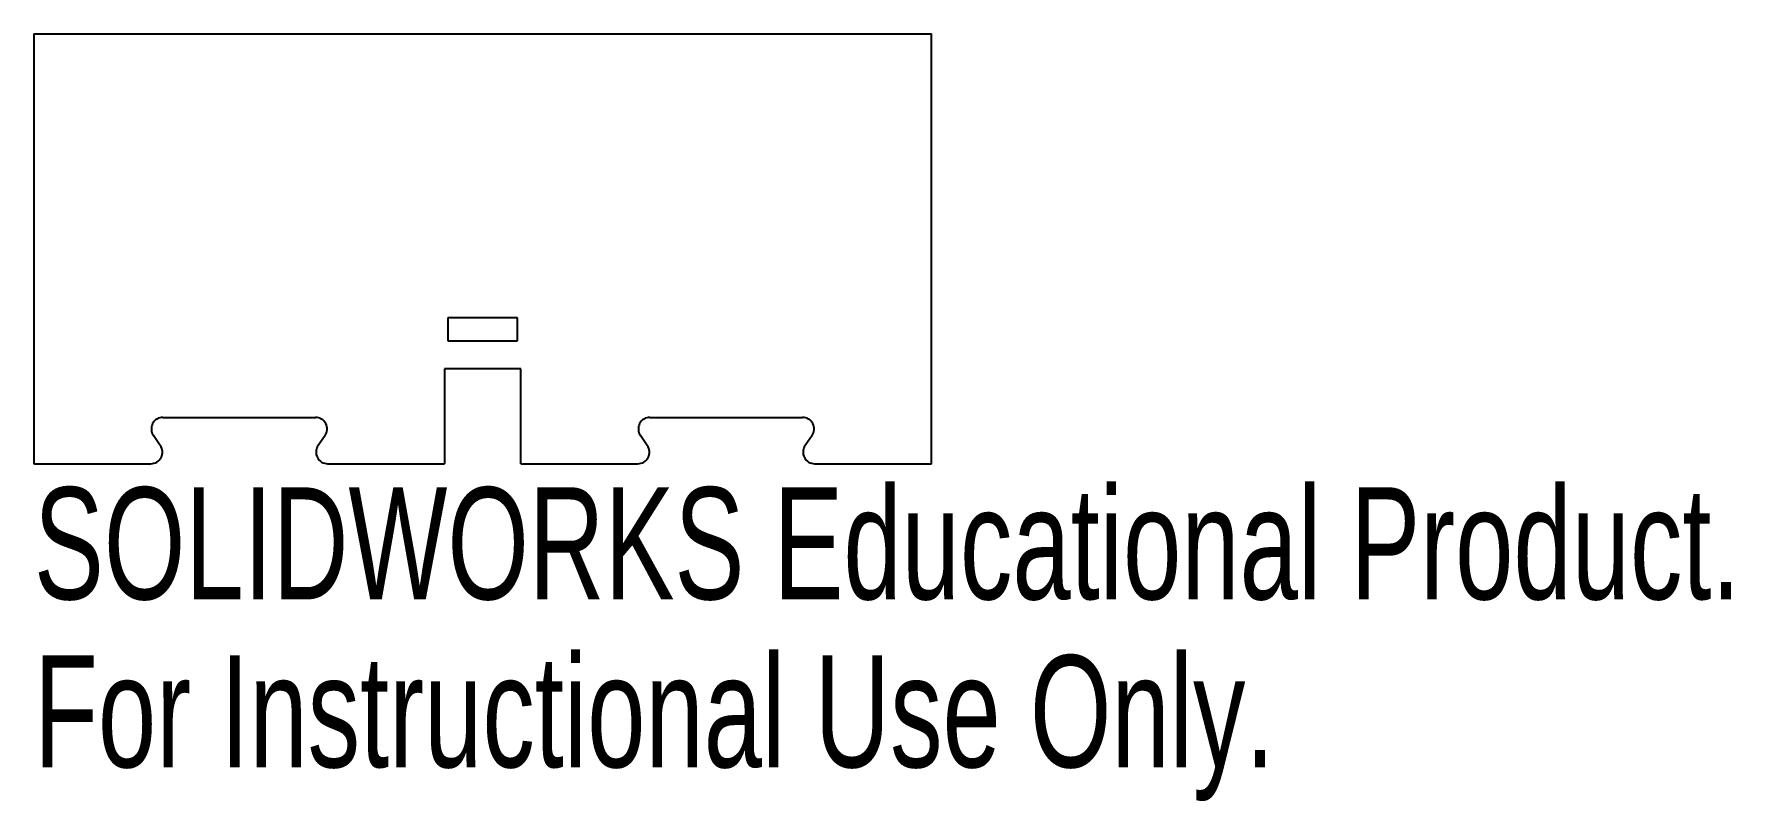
# Model space of a CAD drawing. Header units: millimetres. Extents: x 0 to 73.3, y -14.6 to 18.6.
import ezdxf

# ---------------------------------------------------------------- set-up
doc = ezdxf.new("R2010")
doc.units = ezdxf.units.MM
doc.styles.add('SLDTEXTSTYLE0', font='TXT', dxfattribs={"width": 0.7})

msp = doc.modelspace()

# ---------------------------------------------------------------- linework, layer by layer
at = {"color": 7, "linetype": 'Continuous', "lineweight": 25}
for p, q in [((0, 18.55), (38.75, 18.55)), ((0, 18.55), (0, 0)), ((38.75, 0), (38.75, 18.55)), ((17.875, 6.3), (17.875, 5.3)), ((20.875, 6.3), (17.875, 6.3)), ((20.875, 5.3), (20.875, 6.3)), ((17.875, 5.3), (20.875, 5.3)), ((17.725, 4.1), (17.725, 0)), ((21.025, 4.1), (17.725, 4.1)), ((21.025, 0), (21.025, 4.1)), ((5.568, 2), (12.157, 2)), ((26.593, 2), (33.182, 2)), ((5.455, 0.785), (5.157, 1.215)), ((12.568, 1.215), (12.27, 0.785)), ((26.48, 0.785), (26.182, 1.215)), ((33.593, 1.215), (33.295, 0.785)), ((0, 0), (5.045, 0)), ((12.68, 0), (17.725, 0)), ((21.025, 0), (26.07, 0)), ((33.705, 0), (38.75, 0))]:
    msp.add_line(p, q, dxfattribs=at)
for centre, start, end in [((5.568, 1.5), 90, 214.75098), ((12.157, 1.5), 325.24902, 90), ((26.593, 1.5), 90, 214.75098), ((33.182, 1.5), 325.24902, 90), ((5.045, 0.5), 270, 34.75098), ((12.68, 0.5), 145.24902, 270), ((26.07, 0.5), 270, 34.75098), ((33.705, 0.5), 145.24902, 270)]:
    msp.add_arc(centre, 0.5, start, end, dxfattribs=at)

# ---------------------------------------------------------------- texts
at = {"color": 7, "linetype": 'Continuous', "char_height": 4.83362, "attachment_point": 1, "style": 'SLDTEXTSTYLE0'}
for s, insert in [('SOLIDWORKS Educational Product.', (0, -1.02)), ('For Instructional Use Only.', (0, -8.27))]:
    msp.add_mtext(s, dxfattribs=dict(at, insert=insert))

doc.saveas('drawing.dxf')
